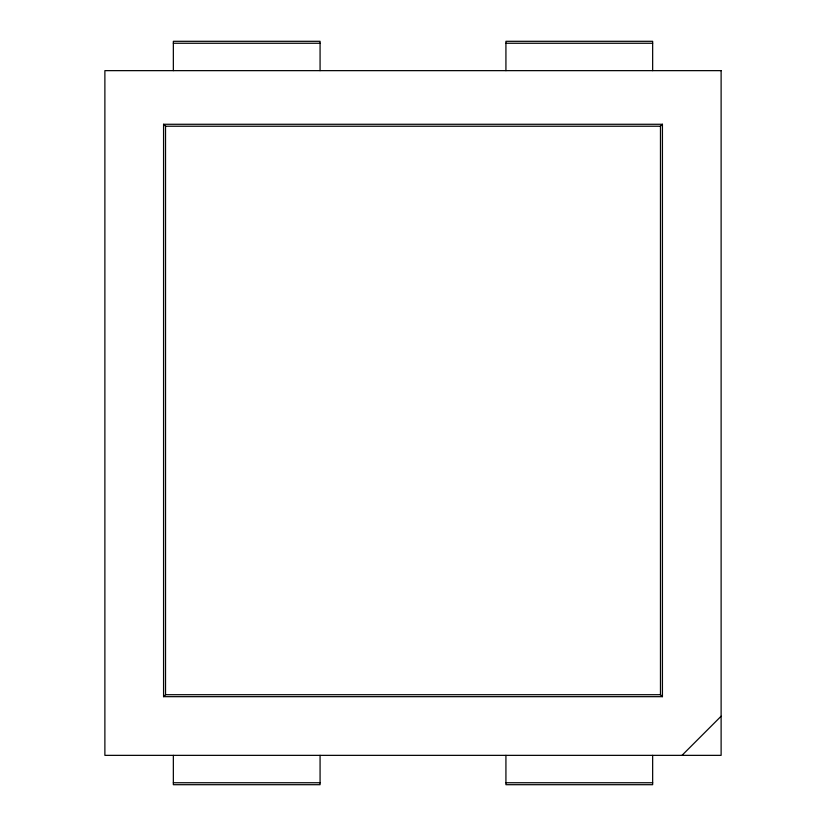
<?xml version="1.0" encoding="UTF-8"?>
<svg xmlns="http://www.w3.org/2000/svg" width="826" height="826" viewBox="0 0 826 826"><rect width="100%" height="100%" fill="white"/><g stroke="black" fill="none" stroke-linecap="round" stroke-linejoin="round"><path stroke-width="1.24" d="M662.431 696.669L660.47 694.707L660.47 126.223L662.431 124.272L163.569 124.272L163.569 696.669L662.431 696.669L662.431 124.272M163.569 696.669L165.53 694.707L165.53 126.223L163.569 124.272M681.997 755.356L721.119 716.225M173.346 43.251L320.075 43.251M505.925 43.251L652.654 43.251M165.53 126.223L660.47 126.223M165.53 694.707L660.47 694.707M173.346 782.749L320.075 782.749M505.925 782.749L652.654 782.749M652.654 70.644L652.654 41.3L505.925 41.3L505.925 70.644M652.654 755.356L652.654 784.7L505.925 784.7L505.925 755.356M320.075 70.644L320.075 41.3L173.346 41.3L173.346 70.644M320.075 755.356L320.075 784.7L173.346 784.7L173.346 755.356M721.119 70.644L104.881 70.644L104.881 755.356L721.119 755.356L721.119 70.644"/></g></svg>
